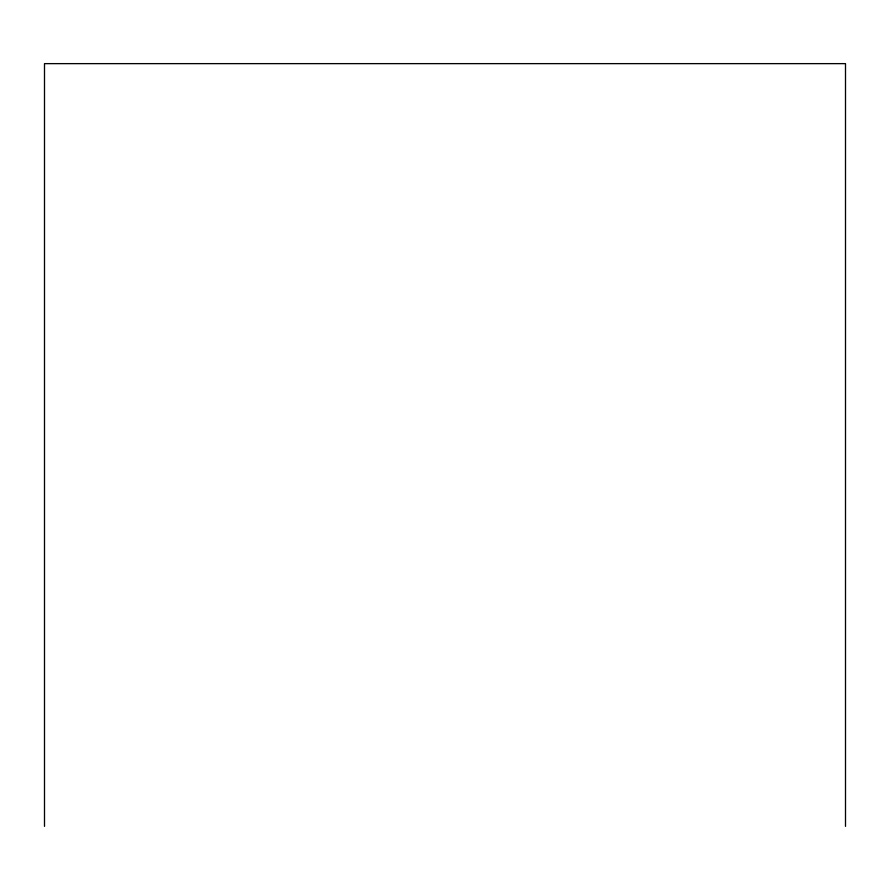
<?xml version="1.0" encoding="UTF-8"?>
<svg xmlns="http://www.w3.org/2000/svg" width="890" height="890" viewBox="0 0 890 890"><rect width="100%" height="100%" fill="white"/><g stroke="black" fill="none" stroke-linecap="round" stroke-linejoin="round"><path stroke-width="1.33" d="M845.5 826.365L845.5 63.635L44.5 63.635L44.5 826.365"/></g></svg>
